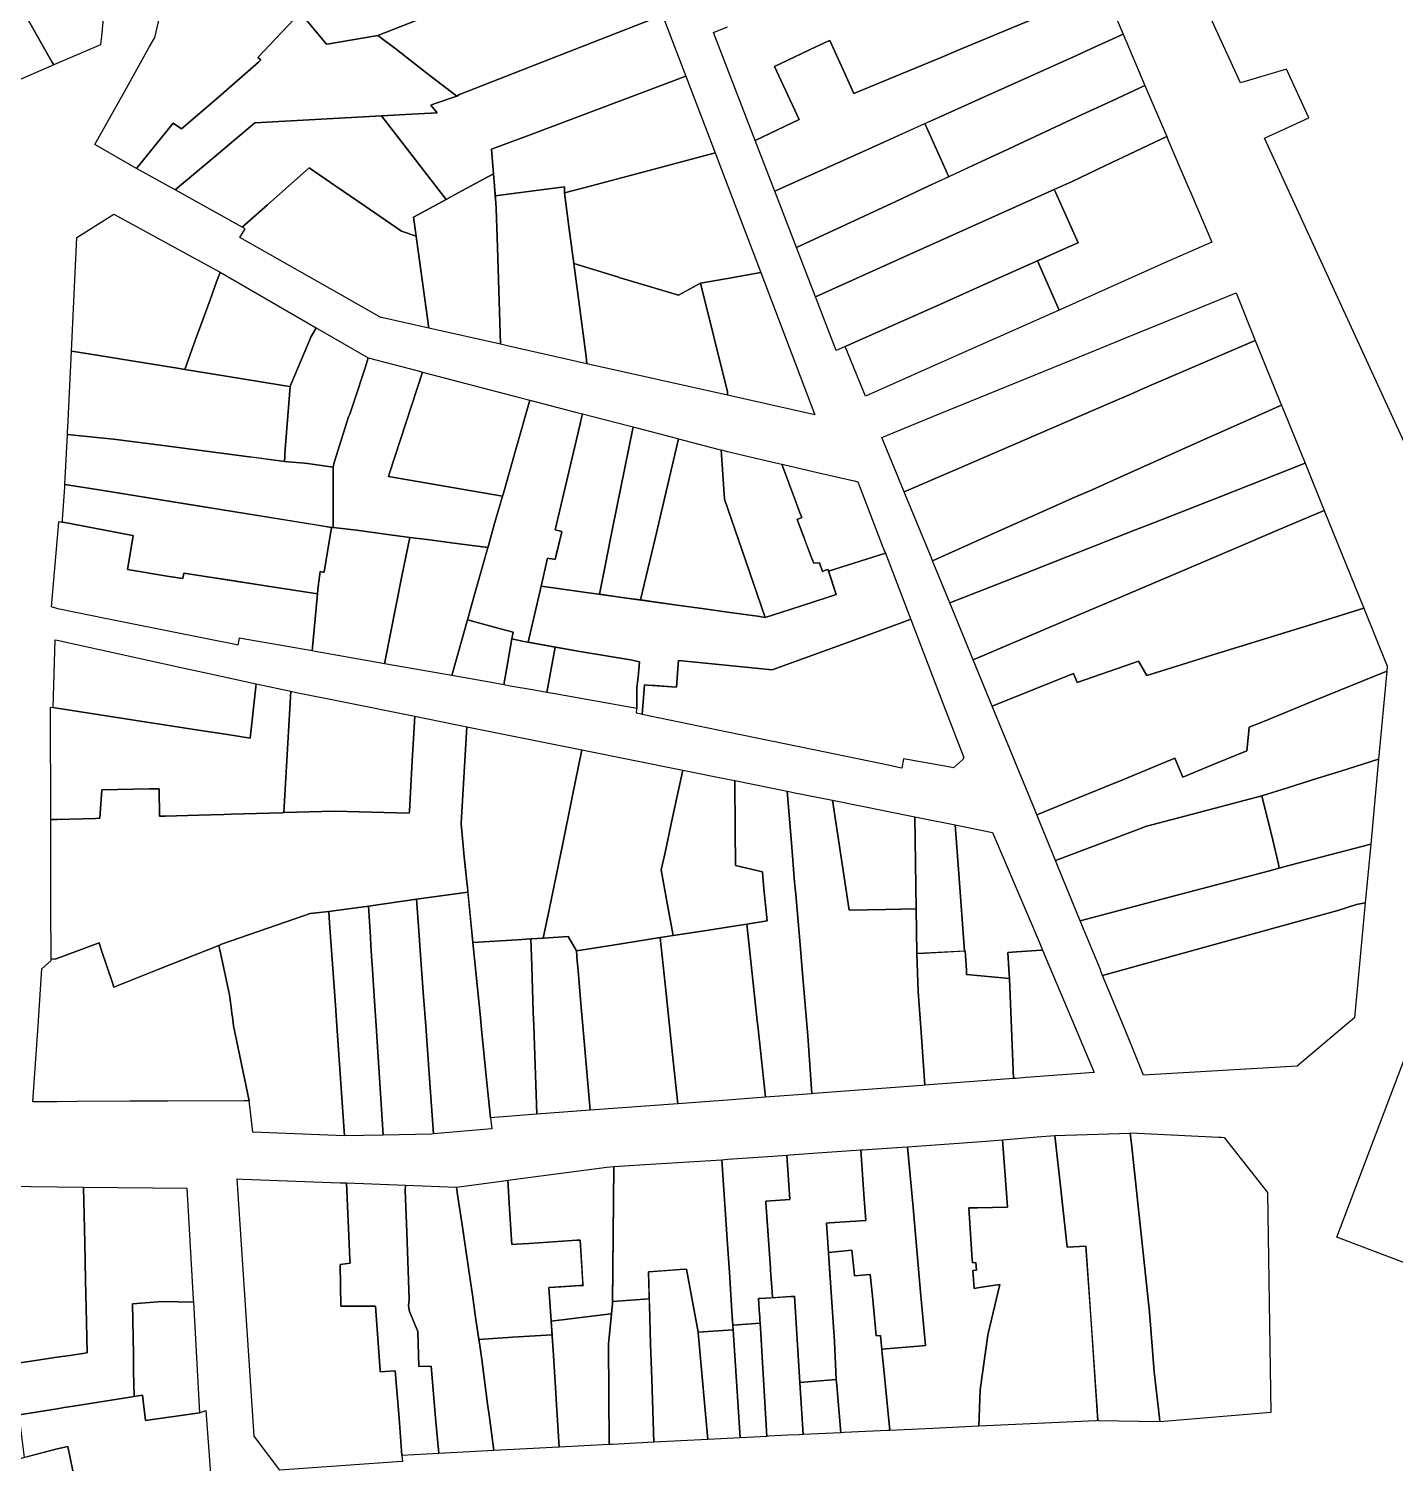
# Model space of a CAD drawing. Header units: metres. Extents: x 3 to 1027712, y 40 to 4430649.
# Drawn here: x 510446.6 to 510570.9, y 4411443.2 to 4411573.7 of the extents above; entities that cross this region are included whole.
import ezdxf

# ---------------------------------------------------------------- set-up
doc = ezdxf.new("R2010")
doc.units = ezdxf.units.M
doc.header["$MEASUREMENT"] = 0
doc.layers.add('A.ES.SDGC.CP.07003.cadastralparcel — CadastralParcel', color=1, linetype='Continuous')

msp = doc.modelspace()

# ---------------------------------------------------------------- linework, layer by layer
at = {"layer": 'A.ES.SDGC.CP.07003.cadastralparcel — CadastralParcel', "color": 7, "linetype": 'Continuous', "flags": 128}
for points in [[(510574.1, 4411530.77), (510558.97, 4411563.71), (510563.02, 4411565.58), (510560.99, 4411570), (510556.79, 4411568.75), (510540.57, 4411604.09), (510544.39, 4411605.84), (510542.76, 4411609.4), (510542.48, 4411610.01), (510541.15, 4411609.4), (510538.72, 4411608.28), (510538.26, 4411609.4), (510523.47, 4411645.35), (510526.94, 4411646.93), (510525.51, 4411651.63), (510521.04, 4411650.52), (510514.19, 4411668.09), (510514.19, 4411668.09), (510531.03, 4411676.11), (510572.39, 4411609.4)], [(510471.84, 4411574.44), (510473.65, 4411572.27), (510473.88, 4411572.3), (510477.97, 4411572.99), (510478.32, 4411573.05), (510479.98, 4411571.82), (510482.81, 4411569.6), (510485.5, 4411567.54), (510483.53, 4411566.86), (510483.14, 4411566.72), (510483.71, 4411566.01), (510480.85, 4411565.86), (510478.66, 4411565.74), (510467.13, 4411565.1), (510462.87, 4411561.51), (510460.28, 4411559.35), (510459.88, 4411559.02), (510459.28, 4411559.35), (510456.36, 4411560.97), (510459.71, 4411565.08), (510460.47, 4411564.55), (510463.82, 4411567.46), (510467.47, 4411570.63), (510467.69, 4411570.83), (510467.69, 4411570.83), (510467.4, 4411571.06), (510471.26, 4411575.13)], [(510540.03, 4411575.42), (510531.1, 4411571.71), (510529.78, 4411571.16), (510521.62, 4411567.78), (510520.65, 4411569.94), (510519.45, 4411572.61), (510519.35, 4411572.56), (510518.17, 4411572.01), (510514.41, 4411570.24), (510516.64, 4411565.41), (510512.64, 4411563.5), (510510.13, 4411570.01), (510508.85, 4411573.32), (510510.13, 4411573.85)], [(510450.96, 4411440.56), (510450.11, 4411444.7), (510449.14, 4411444.46), (510446.18, 4411443.7), (510445.69, 4411447.56), (510449.14, 4411448.12), (510449.8, 4411448.23), (510450.43, 4411448.33), (510455.78, 4411449.19), (510456.16, 4411449.25), (510456.92, 4411449.37), (510457.19, 4411447.05), (510457.19, 4411447.05), (510462.11, 4411447.74), (510462.67, 4411447.95), (510463.43, 4411437.69)], [(510437.21, 4411441.45), (510445.77, 4411443.6), (510449.14, 4411444.46), (510450.11, 4411444.7), (510450.96, 4411440.56)]]:
    msp.add_lwpolyline(points, dxfattribs=at)
for points in [[(510448.68, 4411570.67), (510448.85, 4411570.38), (510444.61, 4411568.55), (510434.79, 4411585.8), (510434.68, 4411585.98), (510434.62, 4411586.09), (510434.88, 4411586.21), (510438.4, 4411587.93), (510438.81, 4411588.12), (510438.89, 4411587.97), (510440.59, 4411584.96), (510442.08, 4411582.33), (510443.55, 4411579.72), (510445.72, 4411575.88), (510448.68, 4411570.67)], [(510453.17, 4411572.99), (510453.1, 4411572.21), (510448.85, 4411570.38), (510448.68, 4411570.67), (510445.72, 4411575.88), (510443.55, 4411579.72), (510442.08, 4411582.33), (510440.59, 4411584.96), (510440.41, 4411585.29), (510444.71, 4411587.58), (510445.32, 4411586.41), (510446.21, 4411584.41), (510446.8, 4411583.06), (510447.24, 4411581.71), (510448.54, 4411577.7), (510449.1, 4411577.85), (510451.26, 4411578.42), (510453.76, 4411579.07), (510453.17, 4411572.99)], [(510478.32, 4411573.05), (510477.97, 4411572.99), (510473.88, 4411572.3), (510473.65, 4411572.27), (510471.49, 4411574.86), (510477.6, 4411578.08), (510478.24, 4411578.22), (510482.5, 4411579.17), (510483.2, 4411579.33), (510485.74, 4411581.58), (510486.86, 4411582.59), (510487.37, 4411582.8), (510499.33, 4411587.73), (510501.44, 4411582.2), (510489.39, 4411577.43), (510478.32, 4411573.05)], [(510456.36, 4411560.97), (510452.57, 4411563.13), (510455.45, 4411568.26), (510457.53, 4411571.98), (510458.03, 4411572.87), (510459.03, 4411577.18), (510461.98, 4411575.44), (510462.51, 4411579.46), (510463, 4411583.19), (510463.05, 4411583.45), (510465.9, 4411582.06), (510467.14, 4411580.31), (510468.3, 4411578.67), (510471.26, 4411575.13), (510467.4, 4411571.06), (510467.69, 4411570.83), (510467.47, 4411570.63), (510463.82, 4411567.46), (510460.47, 4411564.55), (510459.71, 4411565.08), (510456.36, 4411560.97)], [(510485.76, 4411567.69), (510485.5, 4411567.54), (510482.81, 4411569.6), (510479.98, 4411571.82), (510478.32, 4411573.05), (510489.39, 4411577.43), (510501.44, 4411582.2), (510501.94, 4411580.89), (510504.22, 4411574.91), (510494.27, 4411571.01), (510485.76, 4411567.69)], [(510519.45, 4411572.61), (510520.65, 4411569.94), (510521.62, 4411567.78), (510529.78, 4411571.16), (510531.1, 4411571.71), (510540.03, 4411575.42), (510544.39, 4411577.23), (510546.12, 4411573.17), (510543.17, 4411571.83), (510541.89, 4411571.25), (510532.96, 4411567.23), (510529.27, 4411565.58), (510523.36, 4411562.91), (510519.17, 4411561.02), (510515.44, 4411559.35), (510514.43, 4411558.89), (510514.25, 4411559.35), (510512.64, 4411563.5), (510516.64, 4411565.41), (510514.41, 4411570.24), (510518.17, 4411572.01), (510519.35, 4411572.56), (510519.45, 4411572.61)], [(510483.71, 4411566.01), (510483.14, 4411566.72), (510483.53, 4411566.86), (510485.5, 4411567.54), (510485.76, 4411567.69), (510494.27, 4411571.01), (510504.22, 4411574.91), (510504.55, 4411574.04), (510506.33, 4411569.37), (510492.17, 4411564.03), (510488.66, 4411562.71), (510488.84, 4411560.47), (510486.76, 4411559.35), (510485.64, 4411558.73), (510485.03, 4411558.41), (510484.53, 4411558.13), (510483.6, 4411559.35), (510478.66, 4411565.74), (510480.85, 4411565.86), (510483.71, 4411566.01)], [(510532.96, 4411567.23), (510541.89, 4411571.25), (510543.17, 4411571.83), (510546.12, 4411573.17), (510548.11, 4411568.51), (510545.11, 4411567.12), (510542.39, 4411565.86), (510535.2, 4411562.51), (510532.91, 4411561.45), (510530.26, 4411560.21), (510528.08, 4411565.04), (510529.27, 4411565.58), (510532.96, 4411567.23)], [(510489, 4411558.46), (510488.93, 4411559.35), (510488.84, 4411560.47), (510488.66, 4411562.71), (510492.17, 4411564.03), (510506.33, 4411569.37), (510509, 4411562.37), (510503.46, 4411560.89), (510497.63, 4411559.35), (510495.3, 4411558.73), (510495.29, 4411559.3), (510494.11, 4411559.14), (510489, 4411558.46)], [(510539.85, 4411559.05), (510527.34, 4411553.42), (510518.14, 4411549.29), (510516.41, 4411553.77), (510525.44, 4411557.96), (510528.4, 4411559.35), (510532.91, 4411561.45), (510535.2, 4411562.51), (510542.39, 4411565.86), (510545.11, 4411567.12), (510548.11, 4411568.51), (510550.09, 4411563.87), (510544.46, 4411561.21), (510541.49, 4411559.78), (510539.85, 4411559.05)], [(510467.13, 4411565.1), (510478.66, 4411565.74), (510483.6, 4411559.35), (510484.53, 4411558.13), (510481.57, 4411556.53), (510481.8, 4411554.81), (510480.46, 4411555.25), (510477.07, 4411557.58), (510474.5, 4411559.35), (510472.09, 4411561.01), (510470.2, 4411559.35), (510468.28, 4411557.66), (510465.98, 4411555.63), (510459.88, 4411559.02), (510460.28, 4411559.35), (510462.87, 4411561.51), (510467.13, 4411565.1)], [(510530.26, 4411560.21), (510528.4, 4411559.35), (510525.44, 4411557.96), (510516.41, 4411553.77), (510514.43, 4411558.89), (510515.44, 4411559.35), (510519.17, 4411561.02), (510523.36, 4411562.91), (510528.08, 4411565.04), (510530.26, 4411560.21)], [(510542.03, 4411554.2), (510539.97, 4411558.81), (510539.91, 4411558.93), (510539.85, 4411559.05), (510541.49, 4411559.78), (510544.46, 4411561.21), (510550.09, 4411563.87), (510550.17, 4411563.68), (510550.23, 4411563.53), (510550.29, 4411563.39), (510552.02, 4411559.35), (510552.27, 4411558.75), (510554.19, 4411554.26), (510549.83, 4411552.33), (510541.78, 4411548.74), (510540.31, 4411548.08), (510538.32, 4411552.55), (510538.41, 4411552.58), (510539.82, 4411553.21), (510541.66, 4411554.04), (510542.03, 4411554.2)], [(510509, 4411562.37), (510510.15, 4411559.35), (510513.15, 4411551.5), (510510.13, 4411550.96), (510507.68, 4411550.53), (510505.68, 4411549.42), (510503.95, 4411549.94), (510500.38, 4411551.02), (510500.12, 4411551.1), (510496.14, 4411552.32), (510495.7, 4411555.67), (510495.3, 4411558.73), (510497.63, 4411559.35), (510503.46, 4411560.89), (510509, 4411562.37)], [(510472.09, 4411561.01), (510474.5, 4411559.35), (510477.07, 4411557.58), (510480.46, 4411555.25), (510481.8, 4411554.81), (510481.86, 4411554.34), (510482.95, 4411546.43), (510478.65, 4411547.4), (510478.59, 4411547.41), (510474.86, 4411549.53), (510465.76, 4411554.68), (510466.26, 4411555.48), (510465.98, 4411555.63), (510468.28, 4411557.66), (510470.2, 4411559.35), (510472.09, 4411561.01)], [(510489.47, 4411544.97), (510482.95, 4411546.43), (510481.86, 4411554.34), (510481.8, 4411554.81), (510481.57, 4411556.53), (510484.53, 4411558.13), (510485.03, 4411558.41), (510485.64, 4411558.73), (510486.76, 4411559.35), (510488.84, 4411560.47), (510488.93, 4411559.35), (510489.05, 4411557.83), (510489.09, 4411557.33), (510489.2, 4411553.81), (510489.47, 4411544.97)], [(510495.3, 4411558.73), (510495.7, 4411555.67), (510496.14, 4411552.32), (510497.26, 4411543.84), (510497.34, 4411543.2), (510490.1, 4411544.83), (510489.47, 4411544.97), (510489.2, 4411553.81), (510489.09, 4411557.33), (510489.05, 4411557.83), (510489, 4411558.46), (510494.11, 4411559.14), (510495.29, 4411559.3), (510495.3, 4411558.73)], [(510539.91, 4411558.93), (510539.97, 4411558.81), (510542.03, 4411554.2), (510541.66, 4411554.04), (510539.82, 4411553.21), (510534.23, 4411550.73), (510533.09, 4411550.21), (510529.38, 4411548.56), (510520.84, 4411544.77), (510520.02, 4411544.41), (510518.2, 4411549.12), (510518.15, 4411549.24), (510518.14, 4411549.29), (510527.34, 4411553.42), (510539.85, 4411559.05), (510539.91, 4411558.93)], [(510463.85, 4411551.57), (510463.97, 4411551.51), (510463.91, 4411551.34), (510463.65, 4411550.64), (510463.07, 4411549.02), (510462.23, 4411546.7), (510461.75, 4411545.39), (510460.77, 4411542.68), (510460.62, 4411542.7), (510459.74, 4411542.85), (510459.69, 4411542.86), (510451.05, 4411544.26), (510450.45, 4411544.35), (510450.95, 4411554.69), (510454.31, 4411556.79), (510463.85, 4411551.57)], [(510496.14, 4411552.32), (510500.12, 4411551.1), (510500.38, 4411551.02), (510503.95, 4411549.94), (510505.68, 4411549.42), (510507.68, 4411550.53), (510510.13, 4411540.63), (510510.13, 4411540.33), (510497.34, 4411543.2), (510497.26, 4411543.84), (510496.14, 4411552.32)], [(510540.31, 4411548.08), (510538.79, 4411547.41), (510536.01, 4411546.17), (510531.27, 4411544.06), (510522.67, 4411540.23), (510520.84, 4411544.77), (510529.38, 4411548.56), (510533.09, 4411550.21), (510534.23, 4411550.73), (510538.32, 4411552.55), (510540.31, 4411548.08)], [(510463.97, 4411551.51), (510472.7, 4411546.46), (510472.67, 4411546.41), (510472.27, 4411545.66), (510470.44, 4411541.37), (510470.34, 4411541.13), (510469.88, 4411541.17), (510467.49, 4411541.57), (510464.7, 4411542.03), (510462.83, 4411542.34), (510460.77, 4411542.68), (510461.75, 4411545.39), (510462.23, 4411546.7), (510463.07, 4411549.02), (510463.65, 4411550.64), (510463.91, 4411551.34), (510463.97, 4411551.51)], [(510507.68, 4411550.53), (510510.13, 4411550.96), (510513.15, 4411551.5), (510518.09, 4411538.54), (510510.13, 4411540.33), (510510.13, 4411540.63), (510507.68, 4411550.53)], [(510546.81, 4411540.43), (510544.96, 4411539.63), (510530.94, 4411533.58), (510526.21, 4411531.54), (510524.18, 4411536.49), (510528.82, 4411538.38), (510543.18, 4411544.25), (510546.43, 4411545.57), (510549.48, 4411546.82), (510556.39, 4411549.63), (510558.14, 4411545.31), (510551.08, 4411542.27), (510548.32, 4411541.09), (510546.81, 4411540.43)], [(510474.28, 4411533.96), (510474.27, 4411533.78), (510471.91, 4411534.13), (510471.64, 4411534.16), (510469.83, 4411534.31), (510469.85, 4411534.68), (510469.86, 4411534.99), (510470.01, 4411536.94), (510470.34, 4411541.13), (510470.44, 4411541.37), (510472.27, 4411545.66), (510472.67, 4411546.41), (510472.7, 4411546.46), (510477.43, 4411543.73), (510477.16, 4411542.83), (510476.16, 4411539.8), (510475.77, 4411538.6), (510475.66, 4411538.36), (510474.39, 4411534.3), (510474.28, 4411533.96)], [(510546.81, 4411540.43), (510548.32, 4411541.09), (510551.08, 4411542.27), (510558.14, 4411545.31), (510560.42, 4411539.69), (510560.53, 4411539.42), (510553.23, 4411536.17), (510545.91, 4411532.9), (510543.29, 4411531.73), (510541.73, 4411531.04), (510539.15, 4411529.89), (510534.73, 4411527.92), (510528.79, 4411525.26), (510528.74, 4411525.38), (510526.33, 4411531.25), (510526.21, 4411531.54), (510530.94, 4411533.58), (510544.96, 4411539.63), (510546.81, 4411540.43)], [(510469.85, 4411534.68), (510469.83, 4411534.31), (510466.61, 4411534.73), (510458.8, 4411535.74), (510454.27, 4411536.33), (510450.68, 4411536.71), (510450.08, 4411536.77), (510450.09, 4411537.02), (510450.11, 4411537.38), (510450.45, 4411544.35), (510451.05, 4411544.26), (510459.69, 4411542.86), (510459.74, 4411542.85), (510460.77, 4411542.68), (510462.83, 4411542.34), (510464.7, 4411542.03), (510467.49, 4411541.57), (510469.88, 4411541.17), (510470.34, 4411541.13), (510470.01, 4411536.94), (510469.86, 4411534.99), (510469.85, 4411534.68)], [(510488.38, 4411526.65), (510488.33, 4411526.48), (510485.02, 4411526.91), (510482.81, 4411527.19), (510481.22, 4411527.4), (510478.98, 4411527.69), (510476.41, 4411528.06), (510474.27, 4411528.3), (510474.27, 4411533.78), (510474.28, 4411533.96), (510474.39, 4411534.3), (510475.66, 4411538.36), (510475.77, 4411538.6), (510476.16, 4411539.8), (510477.16, 4411542.83), (510477.43, 4411543.73), (510482.1, 4411542.51), (510482.21, 4411542.48), (510482.38, 4411542.44), (510479.38, 4411533.24), (510479.28, 4411532.93), (510489.66, 4411531.15), (510488.95, 4411528.66), (510488.38, 4411526.65)], [(510479.38, 4411533.24), (510482.38, 4411542.44), (510491.21, 4411540.13), (510492.15, 4411539.89), (510490.9, 4411535.51), (510489.74, 4411531.43), (510489.66, 4411531.15), (510479.28, 4411532.93), (510479.38, 4411533.24)], [(510494.48, 4411525.5), (510494.46, 4411525.38), (510494.02, 4411525.46), (510494.02, 4411525.44), (510493.76, 4411525.5), (510493.18, 4411522.97), (510491.99, 4411517.85), (510491.56, 4411517.93), (510491.44, 4411517.95), (510490.52, 4411518.17), (510490.63, 4411518.78), (510489.47, 4411519.09), (510486.47, 4411519.89), (510486.72, 4411520.78), (510487.24, 4411522.62), (510488.38, 4411526.65), (510488.95, 4411528.66), (510489.74, 4411531.43), (510490.9, 4411535.51), (510492.15, 4411539.89), (510496.43, 4411538.77), (510496.94, 4411538.64), (510496.78, 4411538.04), (510496.76, 4411537.86), (510494.44, 4411528.08), (510495.06, 4411527.93), (510495.03, 4411527.78), (510494.48, 4411525.5)], [(510498.48, 4411522.22), (510498.16, 4411522.27), (510493.18, 4411522.97), (510493.76, 4411525.5), (510494.02, 4411525.44), (510494.02, 4411525.46), (510494.46, 4411525.38), (510494.48, 4411525.5), (510494.62, 4411526.08), (510495.03, 4411527.78), (510495.06, 4411527.93), (510494.44, 4411528.08), (510496.76, 4411537.86), (510496.78, 4411538.04), (510496.94, 4411538.64), (510501.18, 4411537.53), (510501.54, 4411537.44), (510499.68, 4411528.21), (510499.5, 4411527.29), (510499, 4411524.82), (510498.48, 4411522.22)], [(510560.53, 4411539.42), (510562.67, 4411534.14), (510555.01, 4411531.13), (510548.81, 4411528.68), (510547.26, 4411528.08), (510544.54, 4411527.01), (510543.78, 4411526.71), (510541.1, 4411525.65), (510536.57, 4411523.87), (510530.36, 4411521.43), (510528.79, 4411525.26), (510534.73, 4411527.92), (510539.15, 4411529.89), (510541.73, 4411531.04), (510543.29, 4411531.73), (510545.91, 4411532.9), (510553.23, 4411536.17), (510560.53, 4411539.42)], [(510501.75, 4411537.38), (510505.24, 4411536.47), (510505.67, 4411536.36), (510503.54, 4411527.28), (510502.23, 4411521.7), (510501.47, 4411521.8), (510500.53, 4411521.94), (510500.35, 4411521.96), (510498.69, 4411522.19), (510498.48, 4411522.22), (510499, 4411524.82), (510499.5, 4411527.29), (510499.68, 4411528.21), (510501.54, 4411537.44), (510501.75, 4411537.38)], [(510449.86, 4411532.21), (510450.08, 4411536.77), (510450.68, 4411536.71), (510454.27, 4411536.33), (510458.8, 4411535.74), (510466.61, 4411534.73), (510466.79, 4411534.71), (510469.83, 4411534.31), (510471.64, 4411534.16), (510471.91, 4411534.13), (510474.27, 4411533.78), (510474.27, 4411528.3), (510474.11, 4411528.31), (510453.16, 4411531.68), (510449.86, 4411532.21)], [(510509.26, 4411535.42), (510509.54, 4411535.35), (510509.87, 4411530.86), (510511.77, 4411525.31), (510513.55, 4411520.12), (510512.86, 4411520.22), (510510.13, 4411520.6), (510508.05, 4411520.89), (510505.55, 4411521.24), (510502.23, 4411521.7), (510503.54, 4411527.28), (510505.67, 4411536.36), (510509.26, 4411535.42)], [(510518.78, 4411524.28), (510519.06, 4411524.4), (510519.29, 4411524.47), (510520.02, 4411522.19), (510519.21, 4411521.94), (510515.83, 4411520.85), (510513.55, 4411520.12), (510511.77, 4411525.31), (510509.87, 4411530.86), (510509.54, 4411535.35), (510510.13, 4411535.2), (510514.14, 4411534.27), (510514.8, 4411534.11), (510515.06, 4411534.05), (510516.68, 4411529.71), (510516.88, 4411529.19), (510516.47, 4411529.02), (510517.13, 4411527.27), (510517.21, 4411527.06), (510517.78, 4411525.56), (510517.81, 4411525.47), (510517.97, 4411525.05), (510518.5, 4411525.09), (510518.78, 4411524.28)], [(510518.5, 4411525.09), (510517.97, 4411525.05), (510517.81, 4411525.47), (510517.78, 4411525.56), (510516.47, 4411529.02), (510516.88, 4411529.19), (510516.68, 4411529.71), (510516.31, 4411530.72), (510515.06, 4411534.05), (510515.22, 4411534.02), (510518.45, 4411533.27), (510520.98, 4411532.69), (510521.64, 4411532.53), (510521.99, 4411532.45), (510524.42, 4411526.11), (510524.49, 4411525.95), (510519.33, 4411524.33), (510519.29, 4411524.47), (510519.06, 4411524.4), (510518.78, 4411524.28), (510518.5, 4411525.09)], [(510562.67, 4411534.14), (510564.41, 4411529.85), (510560.11, 4411528.02), (510556.64, 4411526.54), (510546.25, 4411522.12), (510544.6, 4411521.42), (510543.31, 4411520.87), (510538.81, 4411518.95), (510532.48, 4411516.26), (510530.36, 4411521.43), (510536.57, 4411523.87), (510541.1, 4411525.65), (510543.78, 4411526.71), (510544.54, 4411527.01), (510547.26, 4411528.08), (510548.81, 4411528.68), (510555.01, 4411531.13), (510562.67, 4411534.14)], [(510461.93, 4411530.27), (510464.04, 4411529.93), (510464.19, 4411529.9), (510472.52, 4411528.56), (510474.11, 4411528.31), (510473.6, 4411525.17), (510473.45, 4411524.22), (510473.33, 4411524.24), (510473.07, 4411524.28), (510472.9, 4411522.92), (510472.82, 4411522.27), (510467.93, 4411523.02), (510464.68, 4411523.52), (510463.05, 4411523.77), (510462.83, 4411523.81), (510460.9, 4411524.1), (510460.66, 4411524.14), (510460.62, 4411523.8), (510460.59, 4411523.64), (510459.34, 4411523.84), (510455.55, 4411524.46), (510456.06, 4411527.53), (510456.07, 4411527.57), (510455.85, 4411527.61), (510449.69, 4411528.77), (510449.61, 4411528.79), (510449.63, 4411529), (510449.84, 4411531.98), (510449.86, 4411532.21), (510453.16, 4411531.68), (510461.93, 4411530.27)], [(510564.41, 4411529.85), (510568.01, 4411520.96), (510563.26, 4411519.48), (510559.4, 4411518.28), (510557.35, 4411517.65), (510554.29, 4411516.7), (510551.97, 4411515.98), (510548.28, 4411514.84), (510547.51, 4411516.13), (510547.01, 4411515.95), (510541.93, 4411514.18), (510541.6, 4411515.02), (510534.21, 4411512.05), (510532.48, 4411516.26), (510538.81, 4411518.95), (510543.31, 4411520.87), (510544.6, 4411521.42), (510546.25, 4411522.12), (510556.64, 4411526.54), (510560.11, 4411528.02), (510564.41, 4411529.85)], [(510472.36, 4411517.06), (510465.7, 4411518.24), (510465.59, 4411517.6), (510465.21, 4411517.67), (510463.23, 4411518.07), (510459.43, 4411518.84), (510453.68, 4411520), (510449.2, 4411520.9), (510448.64, 4411521.07), (510449.31, 4411528.79), (510449.31, 4411528.84), (510449.61, 4411528.79), (510449.69, 4411528.77), (510455.85, 4411527.61), (510456.07, 4411527.57), (510456.06, 4411527.53), (510455.55, 4411524.46), (510459.34, 4411523.84), (510460.59, 4411523.64), (510460.62, 4411523.8), (510460.66, 4411524.14), (510460.9, 4411524.1), (510462.83, 4411523.81), (510467.93, 4411523.02), (510472.82, 4411522.27), (510472.36, 4411517.06)], [(510474.27, 4411528.3), (510476.41, 4411528.06), (510478.98, 4411527.69), (510481.22, 4411527.4), (510480.52, 4411523.86), (510478.93, 4411515.89), (510478.63, 4411515.95), (510472.62, 4411517.01), (510472.36, 4411517.06), (510472.82, 4411522.27), (510472.9, 4411522.92), (510473.07, 4411524.28), (510473.33, 4411524.24), (510473.45, 4411524.22), (510473.6, 4411525.17), (510474.11, 4411528.31), (510474.27, 4411528.3)], [(510488.33, 4411526.48), (510487.24, 4411522.62), (510486.72, 4411520.78), (510486.47, 4411519.89), (510485.05, 4411514.82), (510478.93, 4411515.89), (510480.52, 4411523.86), (510481.22, 4411527.4), (510482.81, 4411527.19), (510485.02, 4411526.91), (510488.33, 4411526.48)], [(510505.68, 4411516.2), (510505.65, 4411515.85), (510505.5, 4411513.77), (510503.52, 4411513.91), (510502.86, 4411513.95), (510502.57, 4411513.97), (510502.38, 4411511.28), (510501.86, 4411511.39), (510501.87, 4411511.84), (510501.89, 4411513.73), (510501.99, 4411514.67), (510502.14, 4411516.06), (510501.3, 4411516.26), (510496.7, 4411517.02), (510491.99, 4411517.85), (510493.18, 4411522.97), (510498.16, 4411522.27), (510500.35, 4411521.96), (510500.53, 4411521.94), (510505.55, 4411521.24), (510508.05, 4411520.89), (510510.13, 4411520.6), (510512.86, 4411520.22), (510513.55, 4411520.12), (510515.83, 4411520.85), (510519.21, 4411521.94), (510520.02, 4411522.19), (510519.33, 4411524.33), (510524.49, 4411525.95), (510526.8, 4411519.93), (510526.57, 4411519.85), (510526.02, 4411519.65), (510520.89, 4411517.78), (510514.2, 4411515.35), (510507.53, 4411516.02), (510505.68, 4411516.2)], [(510570.15, 4411515.69), (510570.11, 4411515.22), (510563.54, 4411512.55), (510558.82, 4411510.63), (510557.59, 4411510.13), (510557.52, 4411509.45), (510557.38, 4411507.99), (510554.47, 4411506.79), (510551.54, 4411505.59), (510550.83, 4411507.3), (510546.15, 4411505.38), (510542.49, 4411503.88), (510538.27, 4411502.15), (510538.11, 4411502.54), (510534.21, 4411512.05), (510541.6, 4411515.02), (510541.93, 4411514.18), (510547.01, 4411515.95), (510547.51, 4411516.13), (510548.28, 4411514.84), (510551.97, 4411515.98), (510554.29, 4411516.7), (510557.35, 4411517.65), (510559.4, 4411518.28), (510563.26, 4411519.48), (510568.01, 4411520.96), (510570.15, 4411515.69)], [(510486.47, 4411519.89), (510489.47, 4411519.09), (510490.63, 4411518.78), (510490.52, 4411518.17), (510489.78, 4411513.98), (510488.47, 4411514.21), (510485.05, 4411514.82), (510486.47, 4411519.89)], [(510526.15, 4411507.26), (510525.98, 4411506.41), (510525.54, 4411506.5), (510524.91, 4411506.63), (510517.97, 4411508.06), (510515.31, 4411508.61), (510510.13, 4411509.68), (510503.09, 4411511.13), (510502.67, 4411511.22), (510502.38, 4411511.28), (510502.57, 4411513.97), (510502.86, 4411513.95), (510505.5, 4411513.77), (510505.65, 4411515.85), (510505.68, 4411516.2), (510507.53, 4411516.02), (510514.2, 4411515.35), (510520.89, 4411517.78), (510526.02, 4411519.65), (510526.57, 4411519.85), (510526.8, 4411519.93), (510529.81, 4411512.07), (510531.62, 4411507.37), (510531.51, 4411507.16), (510530.69, 4411506.42), (510529.89, 4411506.57), (510526.15, 4411507.26)], [(510448.98, 4411518.09), (510449.14, 4411518.05), (510460.7, 4411515.51), (510462.84, 4411515.04), (510467.24, 4411514.08), (510466.7, 4411509.13), (510464.46, 4411509.48), (510462.41, 4411509.8), (510458.88, 4411510.34), (510457.32, 4411510.59), (510449.14, 4411511.87), (510448.8, 4411511.92), (510448.98, 4411518.09)], [(510493.7, 4411513.28), (510492.38, 4411513.52), (510490.37, 4411513.87), (510489.78, 4411513.98), (510490.52, 4411518.17), (510491.44, 4411517.95), (510494.44, 4411517.42), (510493.7, 4411513.28)], [(510495.15, 4411517.29), (510496.7, 4411517.02), (510501.3, 4411516.26), (510502.14, 4411516.06), (510501.99, 4411514.67), (510501.89, 4411513.73), (510501.87, 4411511.84), (510494.41, 4411513.16), (510493.7, 4411513.28), (510494.44, 4411517.42), (510495.15, 4411517.29)], [(510539.97, 4411497.99), (510538.27, 4411502.15), (510542.49, 4411503.88), (510546.15, 4411505.38), (510550.83, 4411507.3), (510551.54, 4411505.59), (510554.47, 4411506.79), (510557.38, 4411507.99), (510557.52, 4411509.45), (510557.59, 4411510.13), (510558.82, 4411510.63), (510563.54, 4411512.55), (510570.11, 4411515.22), (510569.36, 4411507.22), (510565.92, 4411506.14), (510564.24, 4411505.61), (510563.26, 4411505.3), (510561.06, 4411504.61), (510558.75, 4411503.88), (510556.09, 4411503.18), (510552.9, 4411502.34), (510548.17, 4411501.1), (510547.8, 4411500.95), (510539.97, 4411497.99)], [(510470.42, 4411513.39), (510469.78, 4411502.36), (510469.58, 4411502.35), (510464.98, 4411502.21), (510464.32, 4411502.19), (510462.05, 4411502.12), (510458.97, 4411502.03), (510458.47, 4411502.02), (510458.42, 4411504.53), (510457.52, 4411504.51), (510453.2, 4411504.42), (510453.04, 4411501.85), (510452.64, 4411501.83), (510449.14, 4411501.74), (510448.56, 4411501.72), (510448.54, 4411511.96), (510448.8, 4411511.92), (510449.14, 4411511.87), (510457.32, 4411510.59), (510458.88, 4411510.34), (510462.41, 4411509.8), (510464.46, 4411509.48), (510466.7, 4411509.13), (510467.24, 4411514.08), (510470.42, 4411513.39)], [(510469.78, 4411502.36), (510470.42, 4411513.39), (510470.91, 4411513.28), (510475.04, 4411512.45), (510481.68, 4411511.12), (510481.45, 4411507.06), (510481.19, 4411502.5), (510481.18, 4411502.3), (510476.63, 4411502.44), (510474.47, 4411502.5), (510473.23, 4411502.46), (510469.78, 4411502.36)], [(510469.58, 4411502.35), (510469.78, 4411502.36), (510473.23, 4411502.46), (510474.47, 4411502.5), (510476.63, 4411502.44), (510481.18, 4411502.3), (510481.19, 4411502.5), (510481.45, 4411507.06), (510481.68, 4411511.12), (510486.42, 4411510.17), (510485.89, 4411501.39), (510485.89, 4411501.35), (510486.19, 4411498.34), (510486.3, 4411497.25), (510486.45, 4411495.77), (510486.47, 4411495.6), (510486.52, 4411495.12), (510481.84, 4411494.47), (510477.46, 4411493.86), (510473.87, 4411493.37), (510472.17, 4411493.19), (510470.76, 4411492.7), (510467.45, 4411491.55), (510464.09, 4411490.38), (510463.85, 4411490.28), (510458.39, 4411488.11), (510454.31, 4411486.48), (510454.17, 4411486.88), (510453.19, 4411489.81), (510452.96, 4411490.52), (510448.96, 4411489.01), (510448.59, 4411489.04), (510448.58, 4411493.82), (510448.56, 4411501.72), (510449.14, 4411501.74), (510452.64, 4411501.83), (510453.04, 4411501.85), (510453.2, 4411504.42), (510457.52, 4411504.51), (510458.42, 4411504.53), (510458.47, 4411502.02), (510458.97, 4411502.03), (510462.05, 4411502.12), (510464.32, 4411502.19), (510464.98, 4411502.21), (510469.58, 4411502.35)], [(510486.42, 4411510.17), (510496.89, 4411508.06), (510496.01, 4411503.76), (510495.08, 4411499.24), (510494.96, 4411498.66), (510493.9, 4411493.52), (510493.37, 4411490.94), (510492.24, 4411490.87), (510491, 4411490.79), (510486.97, 4411490.54), (510486.47, 4411495.6), (510486.45, 4411495.77), (510486.19, 4411498.34), (510485.89, 4411501.35), (510485.89, 4411501.39), (510486.42, 4411510.17)], [(510496.89, 4411508.06), (510506.06, 4411506.22), (510505.13, 4411501.9), (510504.45, 4411498.74), (510504.11, 4411497.14), (510504.65, 4411494.12), (510505.18, 4411491.17), (510504.02, 4411490.99), (510499.71, 4411490.31), (510496.39, 4411489.79), (510495.65, 4411491.08), (510493.37, 4411490.94), (510493.9, 4411493.52), (510494.96, 4411498.66), (510495.08, 4411499.24), (510496.01, 4411503.76), (510496.89, 4411508.06)], [(510506.06, 4411506.22), (510510.13, 4411505.4), (510510.79, 4411505.27), (510510.84, 4411500.85), (510510.87, 4411497.55), (510513.31, 4411496.96), (510513.35, 4411496.53), (510513.45, 4411495.42), (510513.75, 4411492.51), (510511.88, 4411492.22), (510510.7, 4411492.03), (510510.13, 4411491.94), (510507.84, 4411491.58), (510505.18, 4411491.17), (510504.65, 4411494.12), (510504.11, 4411497.14), (510504.45, 4411498.74), (510505.13, 4411501.9), (510506.06, 4411506.22)], [(510559.79, 4411504.21), (510561.06, 4411504.61), (510563.26, 4411505.3), (510564.24, 4411505.61), (510565.92, 4411506.14), (510569.36, 4411507.22), (510568.64, 4411499.49), (510561.21, 4411497.53), (510560.31, 4411497.29), (510560.26, 4411497.66), (510559.73, 4411499.85), (510558.75, 4411503.88), (510559.79, 4411504.21)], [(510517.81, 4411476.78), (510513.58, 4411476.47), (510513.03, 4411481.55), (510512.88, 4411482.95), (510512.83, 4411483.4), (510512.61, 4411485.41), (510512.46, 4411486.83), (510511.88, 4411492.22), (510513.75, 4411492.51), (510513.45, 4411495.42), (510513.35, 4411496.53), (510513.31, 4411496.96), (510510.87, 4411497.55), (510510.84, 4411500.85), (510510.79, 4411505.27), (510515.56, 4411504.31), (510515.94, 4411499.61), (510516.24, 4411496.03), (510516.34, 4411494.92), (510516.67, 4411491.04), (510516.98, 4411487.36), (510517.43, 4411482.06), (510517.81, 4411476.78)], [(510515.86, 4411504.24), (510516.1, 4411504.2), (510519.67, 4411503.48), (510521.2, 4411493.49), (510524.49, 4411493.55), (510527.28, 4411493.59), (510527.34, 4411489.53), (510527.49, 4411486.08), (510527.77, 4411481.97), (510528.08, 4411477.56), (510527.85, 4411477.54), (510517.99, 4411476.8), (510517.81, 4411476.78), (510517.43, 4411482.06), (510516.98, 4411487.36), (510516.67, 4411491.04), (510516.34, 4411494.92), (510516.24, 4411496.03), (510515.94, 4411499.61), (510515.56, 4411504.31), (510515.86, 4411504.24)], [(510519.67, 4411503.48), (510527.17, 4411501.97), (510527.28, 4411493.59), (510524.49, 4411493.55), (510521.2, 4411493.49), (510519.67, 4411503.48)], [(510558.75, 4411503.88), (510559.73, 4411499.85), (510560.26, 4411497.66), (510560.31, 4411497.29), (510559.45, 4411497.06), (510556.69, 4411496.33), (510553.93, 4411495.61), (510550.8, 4411494.78), (510542.21, 4411492.52), (510542.15, 4411492.67), (510540.21, 4411497.4), (510539.97, 4411497.99), (510547.8, 4411500.95), (510548.17, 4411501.1), (510552.9, 4411502.34), (510556.09, 4411503.18), (510558.75, 4411503.88)], [(510531.68, 4411489.76), (510528.04, 4411489.57), (510527.34, 4411489.53), (510527.28, 4411493.59), (510527.17, 4411501.97), (510530.83, 4411501.23), (510531.16, 4411496.78), (510531.68, 4411489.76)], [(510530.98, 4411501.2), (510534.24, 4411500.55), (510538.47, 4411490.59), (510538.78, 4411489.85), (510538.23, 4411489.81), (510536.41, 4411489.69), (510535.62, 4411489.63), (510535.76, 4411487.62), (510535.78, 4411487.25), (510531.87, 4411487.63), (510531.87, 4411487.95), (510531.83, 4411488.52), (510531.75, 4411489.77), (510531.68, 4411489.76), (510531.16, 4411496.78), (510530.83, 4411501.23), (510530.98, 4411501.2)], [(510567.36, 4411493.99), (510565.65, 4411493.45), (510564.78, 4411493.21), (510554.1, 4411490.26), (510544.25, 4411487.54), (510544.13, 4411487.85), (510544.02, 4411488.13), (510542.21, 4411492.52), (510550.8, 4411494.78), (510553.93, 4411495.61), (510556.69, 4411496.33), (510559.45, 4411497.06), (510561.21, 4411497.53), (510568.64, 4411499.49), (510568.14, 4411494.14), (510567.36, 4411493.99)], [(510481.84, 4411494.47), (510482.05, 4411491.59), (510482.24, 4411488.97), (510482.48, 4411485.64), (510482.68, 4411482.95), (510483.03, 4411478.18), (510483.4, 4411473.13), (510483.21, 4411473.11), (510478.82, 4411473.02), (510478.17, 4411482.95), (510478.02, 4411485.19), (510477.81, 4411488.55), (510477.79, 4411488.88), (510477.7, 4411490.26), (510477.64, 4411491.06), (510477.46, 4411493.86), (510481.84, 4411494.47)], [(510486.52, 4411495.12), (510486.97, 4411490.54), (510487.65, 4411483.73), (510487.73, 4411482.95), (510488.15, 4411478.68), (510488.56, 4411474.6), (510488.69, 4411473.59), (510483.4, 4411473.13), (510483.03, 4411478.18), (510482.68, 4411482.95), (510482.48, 4411485.64), (510482.24, 4411488.97), (510482.05, 4411491.59), (510481.84, 4411494.47), (510486.52, 4411495.12)], [(510473.94, 4411492.33), (510474.06, 4411490.64), (510474.23, 4411488.18), (510474.46, 4411484.84), (510474.59, 4411482.95), (510475.29, 4411472.95), (510466.95, 4411473.29), (510466.74, 4411475.13), (510466.62, 4411476.14), (510465.2, 4411482.95), (510465.09, 4411483.77), (510465.05, 4411484.06), (510465.01, 4411484.4), (510464.82, 4411485.78), (510464.01, 4411489.61), (510463.85, 4411490.28), (510464.09, 4411490.38), (510467.45, 4411491.55), (510470.76, 4411492.7), (510472.17, 4411493.19), (510473.87, 4411493.37), (510473.94, 4411492.33)], [(510477.46, 4411493.86), (510477.64, 4411491.06), (510477.7, 4411490.26), (510477.79, 4411488.88), (510477.81, 4411488.55), (510478.02, 4411485.19), (510478.17, 4411482.95), (510478.82, 4411473.02), (510475.29, 4411472.95), (510474.59, 4411482.95), (510474.46, 4411484.84), (510474.23, 4411488.18), (510474.06, 4411490.64), (510473.94, 4411492.33), (510473.87, 4411493.37), (510477.46, 4411493.86)], [(510567.17, 4411483.7), (510566.28, 4411482.95), (510561.94, 4411479.29), (510547.98, 4411478.47), (510546.96, 4411480.96), (510546.14, 4411482.95), (510544.25, 4411487.54), (510554.1, 4411490.26), (510564.78, 4411493.21), (510565.65, 4411493.45), (510567.36, 4411493.99), (510568.14, 4411494.14), (510567.17, 4411483.7)], [(510510.7, 4411492.03), (510511.88, 4411492.22), (510512.46, 4411486.83), (510512.61, 4411485.41), (510512.83, 4411483.4), (510512.88, 4411482.95), (510513.03, 4411481.55), (510513.58, 4411476.47), (510510.13, 4411476.21), (510505.6, 4411475.87), (510505.19, 4411479.78), (510504.86, 4411482.95), (510504.55, 4411485.9), (510504.02, 4411490.99), (510505.18, 4411491.17), (510507.84, 4411491.58), (510510.13, 4411491.94), (510510.7, 4411492.03)], [(510448.59, 4411488.91), (510448.59, 4411489.04), (510448.96, 4411489.01), (510452.96, 4411490.52), (510453.19, 4411489.81), (510454.17, 4411486.88), (510454.31, 4411486.48), (510458.39, 4411488.11), (510463.85, 4411490.28), (510464.01, 4411489.61), (510464.82, 4411485.78), (510465.01, 4411484.4), (510465.05, 4411484.06), (510465.09, 4411483.77), (510465.2, 4411482.95), (510466.62, 4411476.14), (510466.12, 4411476.14), (510459.21, 4411476.11), (510455.8, 4411476.09), (510450.97, 4411476.06), (510449.14, 4411476.05), (510446.94, 4411476.04), (510447.41, 4411482.95), (510447.76, 4411488.14), (510448.59, 4411488.91)], [(510491, 4411490.79), (510492.24, 4411490.87), (510492.32, 4411488.43), (510492.46, 4411484.21), (510492.51, 4411482.95), (510492.78, 4411474.92), (510488.56, 4411474.6), (510488.15, 4411478.68), (510487.73, 4411482.95), (510487.65, 4411483.73), (510486.97, 4411490.54), (510491, 4411490.79)], [(510493.37, 4411490.94), (510495.65, 4411491.08), (510496.39, 4411489.79), (510496.47, 4411488.83), (510496.54, 4411488), (510496.83, 4411484.64), (510496.98, 4411482.95), (510497.65, 4411475.28), (510492.78, 4411474.92), (510492.51, 4411482.95), (510492.46, 4411484.21), (510492.32, 4411488.43), (510492.24, 4411490.87), (510493.37, 4411490.94)], [(510499.71, 4411490.31), (510504.02, 4411490.99), (510504.55, 4411485.9), (510504.86, 4411482.95), (510505.19, 4411479.78), (510505.6, 4411475.87), (510497.65, 4411475.28), (510496.98, 4411482.95), (510496.83, 4411484.64), (510496.54, 4411488), (510496.47, 4411488.83), (510496.39, 4411489.79), (510499.71, 4411490.31)], [(510527.49, 4411486.08), (510527.34, 4411489.53), (510528.04, 4411489.57), (510531.75, 4411489.77), (510531.83, 4411488.52), (510531.87, 4411487.95), (510531.87, 4411487.63), (510535.78, 4411487.25), (510536.16, 4411478.16), (510528.88, 4411477.62), (510528.08, 4411477.56), (510527.77, 4411481.97), (510527.49, 4411486.08)], [(510536.29, 4411478.17), (510536.16, 4411478.16), (510535.78, 4411487.25), (510535.76, 4411487.62), (510535.62, 4411489.63), (510536.41, 4411489.69), (510538.23, 4411489.81), (510538.78, 4411489.85), (510541.7, 4411482.95), (510543.5, 4411478.71), (510537.3, 4411478.25), (510536.4, 4411478.18), (510536.29, 4411478.17)], [(510576.11, 4411481), (510591.12, 4411468.73), (510591.63, 4411468.2), (510592.82, 4411467.14), (510592.98, 4411467.01), (510593.61, 4411466.36), (510594.09, 4411465.57), (510594.38, 4411464.71), (510594.47, 4411463.8), (510594.37, 4411462.89), (510594.07, 4411462.02), (510593.6, 4411461.25), (510592.96, 4411460.59), (510592.2, 4411460.09), (510591.34, 4411459.77), (510590.44, 4411459.64), (510573.86, 4411460.58), (510565.55, 4411463.73), (510572.47, 4411481.97), (510576.11, 4411481)], [(510534.89, 4411459.43), (510533.85, 4411454.98), (510533.8, 4411454.81), (510533.13, 4411449.84), (510532.98, 4411446.53), (510528.82, 4411446.33), (510524.89, 4411446.15), (510524.26, 4411452.59), (510524.24, 4411452.82), (510524.17, 4411453.53), (510527.84, 4411453.86), (510528.14, 4411453.89), (510527.7, 4411458.72), (510527.01, 4411466.43), (510526.51, 4411471.96), (510533.67, 4411472.46), (510535.14, 4411472.58), (510535.53, 4411467.32), (510535.61, 4411466.45), (510532.87, 4411466.41), (510532.07, 4411466.41), (510532.36, 4411462.15), (510532.36, 4411462.07), (510532.41, 4411461.4), (510532.73, 4411461.42), (510532.77, 4411460.72), (510532.46, 4411460.7), (510532.56, 4411459.06), (510533.23, 4411459.17), (510534.89, 4411459.43)], [(510534.89, 4411459.43), (510533.23, 4411459.17), (510532.56, 4411459.06), (510532.46, 4411460.7), (510532.77, 4411460.72), (510532.73, 4411461.42), (510532.41, 4411461.4), (510532.36, 4411462.07), (510532.36, 4411462.15), (510532.07, 4411466.41), (510532.87, 4411466.41), (510535.61, 4411466.45), (510535.53, 4411467.32), (510535.14, 4411472.58), (510538.31, 4411472.86), (510539.91, 4411472.99), (510540.49, 4411467.83), (510541.04, 4411462.82), (510542.74, 4411462.92), (510543.82, 4411447.04), (510543.64, 4411447.03), (510532.98, 4411446.53), (510533.13, 4411449.84), (510533.8, 4411454.81), (510533.85, 4411454.98), (510534.89, 4411459.43)], [(510543.84, 4411447.03), (510543.82, 4411447.04), (510543.2, 4411456.23), (510542.74, 4411462.92), (510541.04, 4411462.82), (510540.49, 4411467.83), (510539.91, 4411472.99), (510546.77, 4411473.2), (510546.88, 4411472.22), (510548.51, 4411456.9), (510548.94, 4411451.49), (510549.42, 4411447.3), (510549.47, 4411446.93), (510543.84, 4411447.03)], [(510546.82, 4411473.21), (510554.8, 4411472.83), (510555.04, 4411472.82), (510555.31, 4411472.8), (510559.26, 4411467.79), (510559.55, 4411447.79), (510549.47, 4411446.93), (510549.42, 4411447.3), (510548.94, 4411451.49), (510548.51, 4411456.9), (510546.88, 4411472.22), (510546.77, 4411473.2), (510546.82, 4411473.21)], [(510499.67, 4411457.88), (510499.8, 4411470.15), (510500.75, 4411470.21), (510502.62, 4411470.33), (510509.62, 4411470.78), (510510.13, 4411463.05), (510510.3, 4411460.54), (510510.53, 4411456.97), (510510.64, 4411455.3), (510507.46, 4411455.09), (510506.4, 4411460.82), (510505.79, 4411460.78), (510504.7, 4411460.7), (510502.93, 4411460.58), (510503, 4411458.12), (510499.67, 4411457.88)], [(510513.1, 4411455.91), (510510.61, 4411455.74), (510510.59, 4411456.11), (510510.57, 4411456.36), (510510.56, 4411456.55), (510510.53, 4411456.97), (510510.3, 4411460.54), (510510.13, 4411463.05), (510509.62, 4411470.78), (510510.13, 4411470.82), (510514.26, 4411471.11), (510515.52, 4411471.19), (510515.8, 4411467.17), (510513.61, 4411467.02), (510513.61, 4411466.89), (510513.64, 4411466.49), (510514.03, 4411460.91), (510514.04, 4411460.73), (510514.18, 4411458.75), (510514.22, 4411458.22), (510513.63, 4411458.19), (510513.1, 4411458.15), (510512.96, 4411458.15), (510513.05, 4411456.71), (510513.06, 4411456.53), (510513.07, 4411456.27), (510513.1, 4411455.91)], [(510519.86, 4411454.23), (510520.03, 4411450.78), (510516.71, 4411450.51), (510516.23, 4411458.35), (510516.13, 4411458.34), (510515.89, 4411458.33), (510514.22, 4411458.22), (510514.18, 4411458.75), (510514.04, 4411460.73), (510514.03, 4411460.91), (510513.61, 4411466.89), (510513.61, 4411467.02), (510515.8, 4411467.17), (510515.52, 4411471.19), (510515.83, 4411471.22), (510518.32, 4411471.39), (510522.25, 4411471.67), (510522.56, 4411467.2), (510522.59, 4411466.84), (510522.7, 4411465.26), (510519.4, 4411465.03), (510519.14, 4411465.01), (510519.5, 4411459.6), (510519.86, 4411454.23)], [(510525.52, 4411471.9), (510526.51, 4411471.96), (510527.01, 4411466.43), (510527.7, 4411458.72), (510528.14, 4411453.89), (510527.84, 4411453.86), (510524.17, 4411453.53), (510524.05, 4411454.8), (510523.67, 4411454.76), (510523.32, 4411458.36), (510523.12, 4411460.34), (510521.68, 4411460.2), (510521.64, 4411460.58), (510521.44, 4411462.56), (510519.32, 4411462.35), (510519.14, 4411465.01), (510519.4, 4411465.03), (510522.7, 4411465.26), (510522.59, 4411466.84), (510522.56, 4411467.2), (510522.25, 4411471.67), (510522.41, 4411471.68), (510525.52, 4411471.9)], [(510499.67, 4411457.7), (510499.58, 4411456.76), (510499.29, 4411456.72), (510494.09, 4411456.08), (510494.08, 4411456.24), (510494.07, 4411456.4), (510494.06, 4411456.53), (510493.89, 4411459.14), (510494.96, 4411459.21), (510496.29, 4411459.29), (510496.69, 4411459.32), (510496.99, 4411459.34), (510496.98, 4411459.42), (510496.96, 4411459.67), (510496.72, 4411463.47), (510496.43, 4411463.45), (510494.7, 4411463.34), (510492.07, 4411463.17), (510490.95, 4411463.1), (510490.51, 4411463.07), (510490.31, 4411466.31), (510490.14, 4411468.91), (510499.14, 4411470.11), (510499.8, 4411470.15), (510499.67, 4411457.7)], [(510461.52, 4411458.09), (510461.54, 4411457.83), (510458.69, 4411457.87), (510455.99, 4411457.66), (510456.08, 4411453.05), (510456.11, 4411451.56), (510456.16, 4411449.25), (510455.78, 4411449.19), (510450.43, 4411448.33), (510449.8, 4411448.23), (510449.14, 4411448.12), (510444.95, 4411447.45), (510442.85, 4411447.11), (510443.18, 4411451.92), (510446.58, 4411452.42), (510449.14, 4411452.8), (510450.29, 4411452.97), (510451.88, 4411453.2), (510451.82, 4411456), (510451.74, 4411459.82), (510451.67, 4411463.2), (510451.56, 4411468.29), (510460.94, 4411468.18), (510461.52, 4411458.09)], [(510445.42, 4411455.33), (510443.61, 4411468.38), (510444.37, 4411468.37), (510449.14, 4411468.32), (510451.56, 4411468.29), (510451.67, 4411463.2), (510451.74, 4411459.82), (510451.82, 4411456), (510451.88, 4411453.2), (510450.29, 4411452.97), (510449.14, 4411452.8), (510446.58, 4411452.42), (510443.18, 4411451.92), (510443.23, 4411455.12), (510445.42, 4411455.33)], [(510479.9, 4411451.56), (510480.25, 4411447.27), (510480.52, 4411443.88), (510480.57, 4411443.31), (510480.09, 4411443.28), (510471.53, 4411442.69), (510469.42, 4411442.54), (510467.06, 4411445.62), (510465.54, 4411469.03), (510466.04, 4411469.02), (510474.91, 4411468.68), (510475.46, 4411468.66), (510475.77, 4411461.74), (510475.79, 4411461.36), (510474.9, 4411461.24), (510474.97, 4411457.44), (510476.12, 4411457.44), (510476.38, 4411457.44), (510478.12, 4411457.45), (510478.52, 4411451.6), (510478.53, 4411451.47), (510479.9, 4411451.56)], [(510480.82, 4411467.98), (510480.97, 4411464.2), (510481.17, 4411458.06), (510481.12, 4411457.49), (510481.21, 4411456.96), (510481.96, 4411455.16), (510482.05, 4411451.96), (510483.17, 4411451.99), (510483.58, 4411447.3), (510483.87, 4411444.06), (510480.52, 4411443.88), (510480.25, 4411447.27), (510479.9, 4411451.56), (510478.53, 4411451.47), (510478.52, 4411451.6), (510478.12, 4411457.45), (510476.12, 4411457.44), (510474.97, 4411457.44), (510474.9, 4411461.24), (510475.79, 4411461.36), (510475.77, 4411461.74), (510475.46, 4411468.66), (510480.83, 4411468.46), (510480.82, 4411467.98)], [(510480.97, 4411464.2), (510480.82, 4411467.98), (510480.83, 4411468.46), (510485.48, 4411468.29), (510485.55, 4411467.79), (510485.98, 4411464.85), (510486.71, 4411459.89), (510486.92, 4411458.49), (510487.18, 4411456.68), (510487.25, 4411456.23), (510487.6, 4411453.88), (510487.77, 4411452.59), (510488.3, 4411448.58), (510488.47, 4411447.32), (510488.87, 4411444.32), (510483.87, 4411444.06), (510483.58, 4411447.3), (510483.17, 4411451.99), (510482.05, 4411451.96), (510481.96, 4411455.16), (510481.21, 4411456.96), (510481.12, 4411457.49), (510481.17, 4411458.06), (510480.97, 4411464.2)], [(510489.79, 4411468.86), (510490.14, 4411468.91), (510490.31, 4411466.31), (510490.51, 4411463.07), (510490.95, 4411463.1), (510492.07, 4411463.17), (510496.43, 4411463.45), (510496.72, 4411463.47), (510496.98, 4411459.42), (510496.99, 4411459.34), (510496.69, 4411459.32), (510493.89, 4411459.14), (510494.06, 4411456.53), (510494.17, 4411454.86), (510490.57, 4411454.63), (510487.52, 4411454.43), (510487.25, 4411456.23), (510487.18, 4411456.68), (510486.92, 4411458.49), (510486.71, 4411459.89), (510485.98, 4411464.85), (510485.55, 4411467.79), (510485.48, 4411468.29), (510489.79, 4411468.86)], [(510521.64, 4411460.58), (510521.68, 4411460.2), (510523.12, 4411460.34), (510523.32, 4411458.36), (510523.67, 4411454.76), (510524.05, 4411454.8), (510524.24, 4411452.82), (510524.26, 4411452.59), (510524.89, 4411446.15), (510524.68, 4411446.14), (510520.73, 4411445.95), (510520.43, 4411445.93), (510520.07, 4411450.23), (510520.03, 4411450.78), (510519.86, 4411454.23), (510519.5, 4411459.6), (510519.45, 4411460.36), (510519.32, 4411462.35), (510521.44, 4411462.56), (510521.64, 4411460.58)], [(510505.79, 4411460.78), (510506.4, 4411460.82), (510507.46, 4411455.09), (510507.53, 4411454.37), (510508.35, 4411445.33), (510503.42, 4411445.07), (510503.24, 4411450.81), (510503.14, 4411454), (510503.02, 4411457.59), (510502.93, 4411460.58), (510505.79, 4411460.78)], [(510461.54, 4411457.83), (510462.11, 4411447.74), (510457.19, 4411447.05), (510456.92, 4411449.37), (510456.16, 4411449.25), (510456.11, 4411451.56), (510456.08, 4411453.05), (510455.99, 4411457.66), (510458.69, 4411457.87), (510461.54, 4411457.83)], [(510499.67, 4411457.7), (510499.67, 4411457.88), (510503, 4411458.12), (510503.01, 4411457.95), (510503.02, 4411457.59), (510503.14, 4411454), (510503.24, 4411450.81), (510503.42, 4411445.07), (510501.81, 4411444.99), (510499.65, 4411444.88), (510499.38, 4411444.86), (510499.31, 4411453.99), (510499.67, 4411457.7)], [(510516.13, 4411458.34), (510516.23, 4411458.35), (510516.74, 4411450.02), (510517, 4411445.77), (510516.9, 4411445.77), (510516.66, 4411445.76), (510515.63, 4411445.71), (510513.87, 4411445.62), (510513.72, 4411445.61), (510513.12, 4411455.46), (510513.1, 4411455.91), (510513.07, 4411456.27), (510513.06, 4411456.53), (510513.05, 4411456.71), (510512.96, 4411458.15), (510513.1, 4411458.15), (510513.63, 4411458.19), (510515.89, 4411458.33), (510516.13, 4411458.34)], [(510499.29, 4411456.72), (510499.58, 4411456.76), (510499.31, 4411453.99), (510499.38, 4411444.86), (510494.82, 4411444.63), (510494.54, 4411448.96), (510494.47, 4411450.09), (510494.26, 4411453.44), (510494.21, 4411454.28), (510494.09, 4411456.08), (510499.29, 4411456.72)], [(510507.46, 4411455.09), (510510.64, 4411455.3), (510511.29, 4411445.48), (510510.13, 4411445.42), (510508.35, 4411445.33), (510507.53, 4411454.37), (510507.46, 4411455.09)], [(510513.72, 4411445.61), (510511.29, 4411445.48), (510510.64, 4411455.3), (510510.61, 4411455.74), (510513.1, 4411455.91), (510513.12, 4411455.46), (510513.72, 4411445.61)], [(510494.21, 4411454.28), (510494.26, 4411453.44), (510494.47, 4411450.09), (510494.54, 4411448.96), (510494.82, 4411444.63), (510488.87, 4411444.32), (510488.47, 4411447.32), (510488.3, 4411448.58), (510487.77, 4411452.59), (510487.6, 4411453.88), (510487.56, 4411454.13), (510487.52, 4411454.43), (510490.57, 4411454.63), (510494.17, 4411454.86), (510494.21, 4411454.28)], [(510520.07, 4411450.23), (510520.43, 4411445.93), (510517, 4411445.77), (510516.74, 4411450.02), (510516.71, 4411450.51), (510520.03, 4411450.78), (510520.07, 4411450.23)]]:
    msp.add_lwpolyline(points, close=True, dxfattribs=at)

doc.saveas('drawing.dxf')
